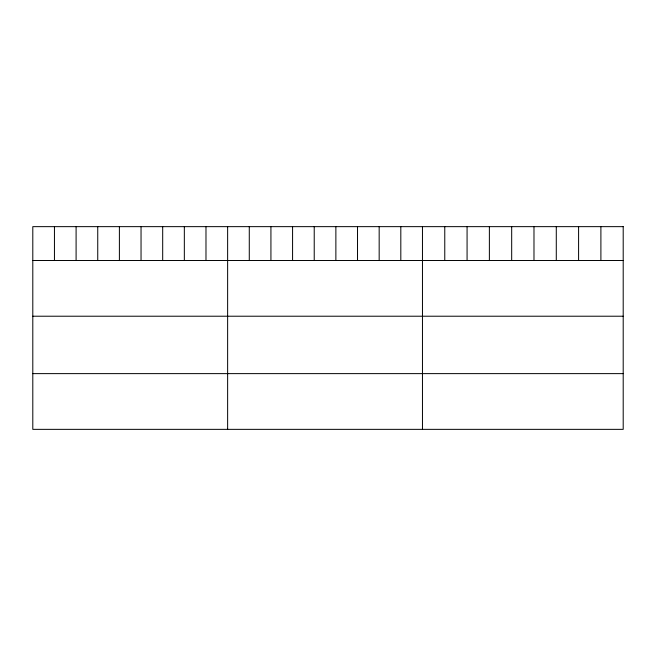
<?xml version="1.0" encoding="UTF-8"?>
<svg xmlns="http://www.w3.org/2000/svg" width="656" height="656" viewBox="0 0 656 656"><rect width="100%" height="100%" fill="white"/><g stroke="black" fill="none" stroke-linecap="round" stroke-linejoin="round"><path stroke-width="0.98" d="M32.8 260.489L623.2 260.489M32.8 316.217L623.2 316.217M32.8 373.625L623.2 373.625M600.896 226.648L600.896 260.489M578.592 226.648L578.592 260.489M556.288 226.648L556.288 260.489M533.984 226.648L533.984 260.489M511.68 226.648L511.68 260.489M489.376 226.648L489.376 260.489M467.072 226.648L467.072 260.489M444.768 226.648L444.768 260.489M422.464 226.648L422.464 429.352M400.816 226.648L400.816 260.489M379.168 226.648L379.168 260.489M357.52 226.648L357.52 260.489M335.872 226.648L335.872 260.489M314.224 226.648L314.224 260.489M292.576 226.648L292.576 260.489M270.928 226.648L270.928 260.489M249.28 226.648L249.28 260.489M227.632 226.648L227.632 429.352M205.984 226.648L205.984 260.489M184.336 226.648L184.336 260.489M162.688 226.648L162.688 260.489M141.04 226.648L141.04 260.489M119.392 226.648L119.392 260.489M97.744 226.648L97.744 260.489M76.096 226.648L76.096 260.489M54.448 226.648L54.448 260.489M623.2 226.648L32.8 226.648L32.8 429.352L623.2 429.352L623.2 226.648"/></g></svg>
